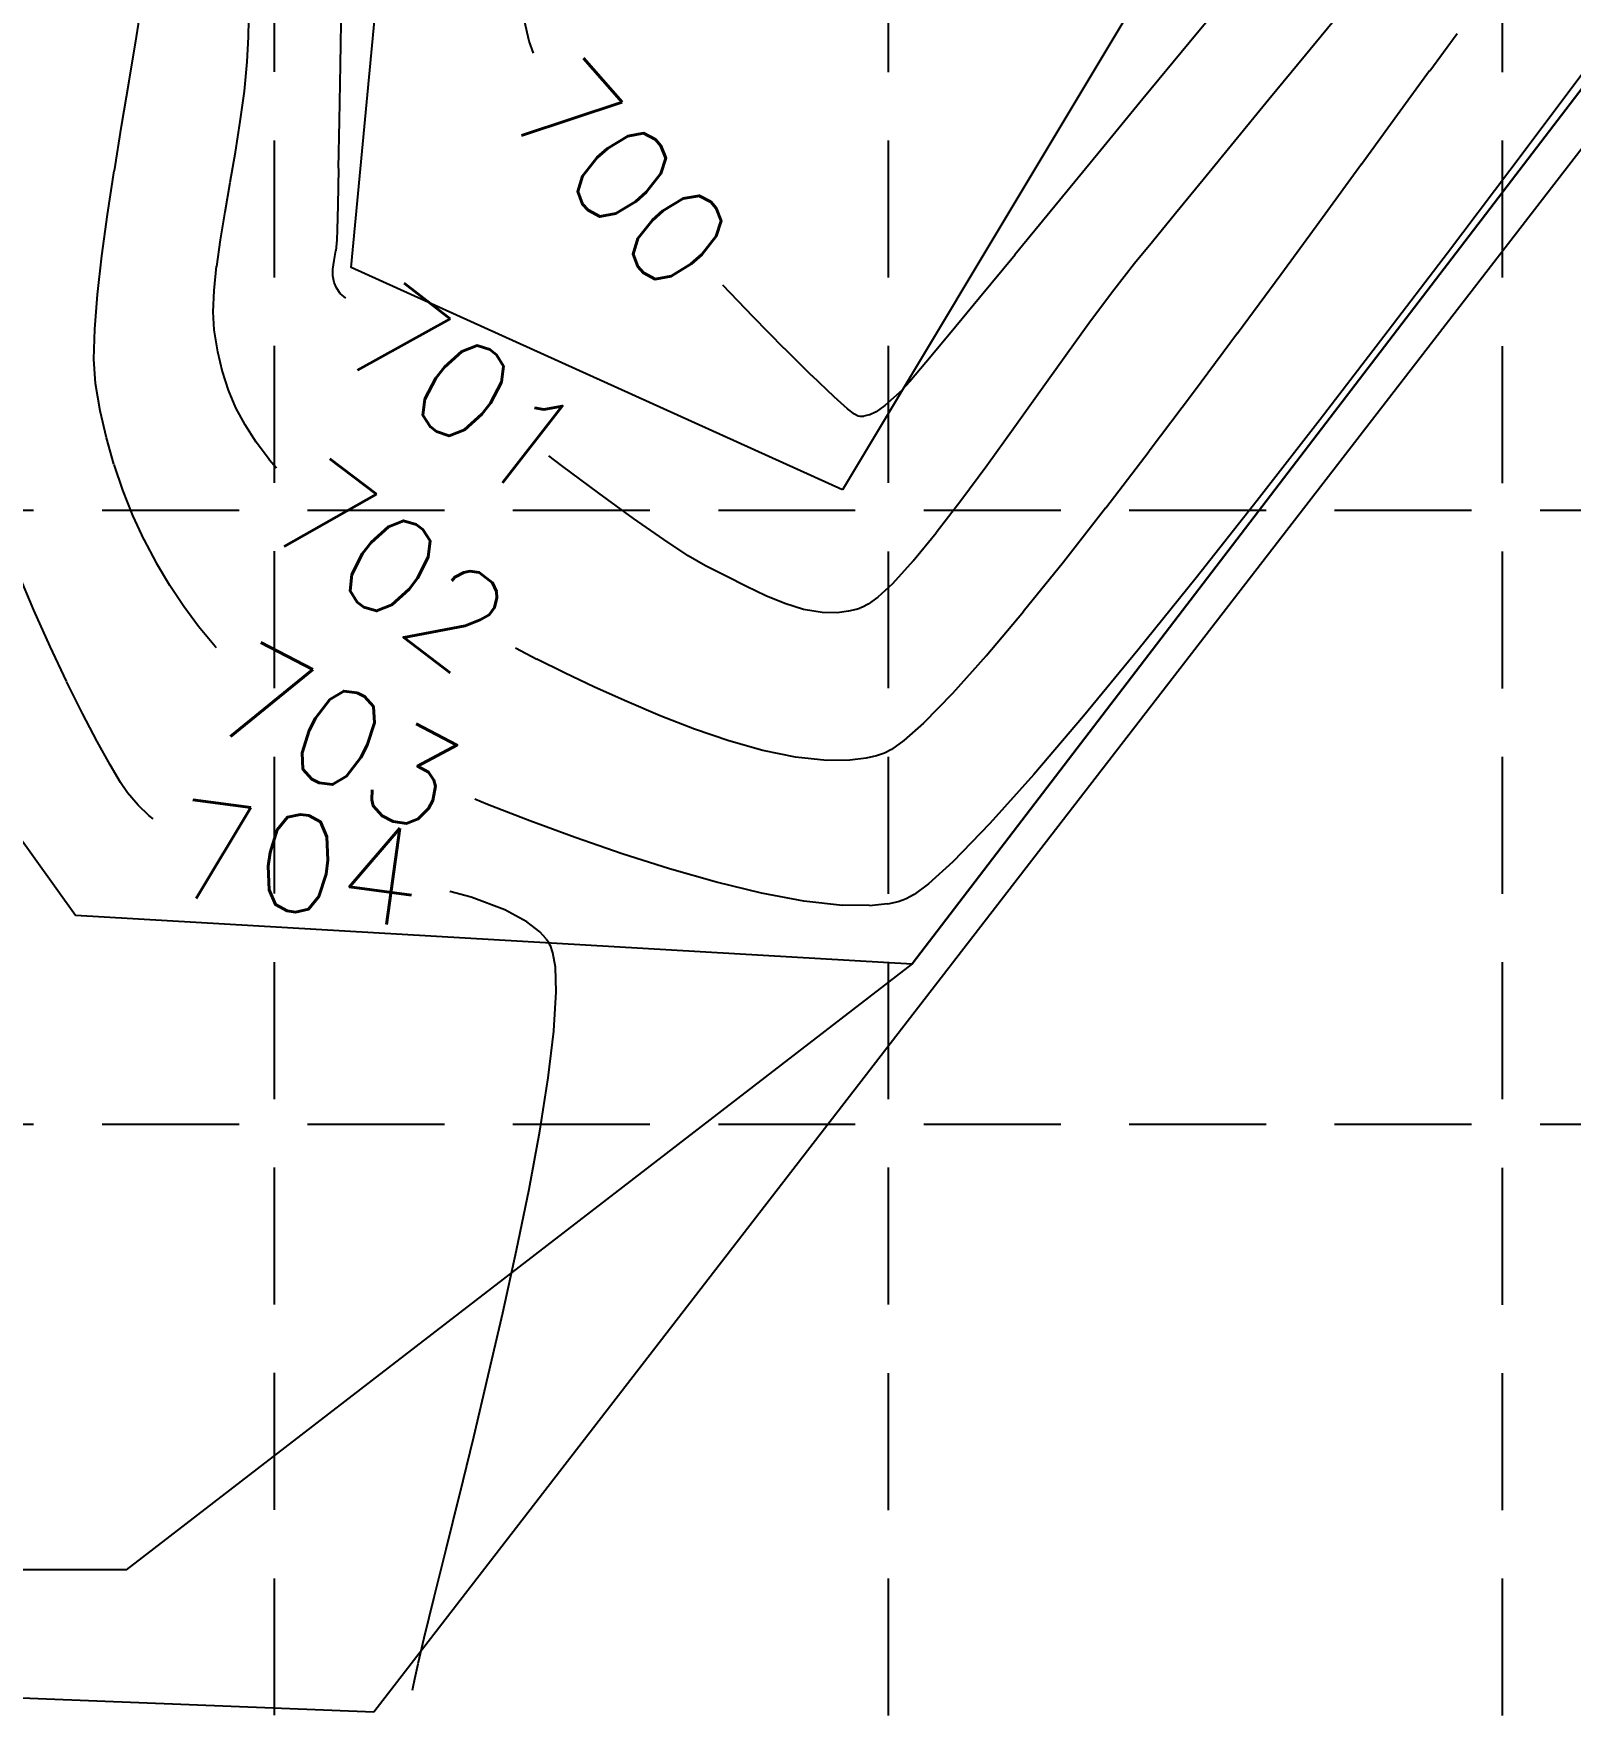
# Model space of a CAD drawing. Extents: x 5513 to 6525, y 3862 to 5479.
# Drawn here: x 5908.3 to 5971.4, y 4267.5 to 4337 of the extents above; entities that cross this region are included whole.
import ezdxf

# ---------------------------------------------------------------- set-up
doc = ezdxf.new("R2010")
doc.units = 0
doc.header["$LTSCALE"] = 50
doc.header["$MEASUREMENT"] = 0
doc.linetypes.add('HIDDEN', pattern=[0.375, 0.25, -0.125])
for name, color, linetype in [('CONT-MJR', 6, 'Continuous'), ('CONT-MNR', 14, 'Continuous'), ('GRID', 254, 'HIDDEN'), ('SRF-FLT', 7, 'Continuous'), ('v-topo-bndy', 140, 'Continuous'), ('V-TOPO-BNDY-2', 7, 'Continuous'), ('v-topo-break', 150, 'Continuous')]:
    doc.layers.add(name, color=color, linetype=linetype)
doc.styles.add('L80', font='simplex', dxfattribs={"height": 4})

msp = doc.modelspace()

# ---------------------------------------------------------------- linework, layer by layer
at = {"layer": 'CONT-MJR', "color": 42, "elevation": 700}
for points in [[(5957.626, 4338.955), (5955.725, 4336.652)], [(5928.612, 4336.711), (5928.42, 4337.555)], [(5955.725, 4336.652), (5953.824, 4334.344)], [(5953.824, 4334.344), (5951.969, 4332.086)], [(5937.81, 4325.399), (5936.566, 4326.692)], [(5947.112, 4326.177), (5945.878, 4324.681)], [(5941.696, 4321.619), (5941.148, 4322.105)], [(5943.948, 4322.403), (5943.578, 4322.072)], [(5942.097, 4321.325), (5941.978, 4321.398)], [(5942.869, 4321.499), (5942.583, 4321.36)], [(5943.222, 4321.758), (5942.869, 4321.499)]]:
    msp.add_lwpolyline(points, dxfattribs=at)
at = {"layer": 'CONT-MJR', "color": 42, "extrusion": (0.941608, 0.33671, 0), "elevation": 7042.644}
msp.add_lwpolyline([(2086.737, 700), (2087.262, 700)], dxfattribs=at)
at = {"layer": 'CONT-MJR', "color": 42, "extrusion": (0.772757, -0.634702, 0), "elevation": 1849.843}
msp.add_lwpolyline([(7125.376, 700), (7122.592, 700)], dxfattribs=at)
at = {"layer": 'CONT-MJR', "color": 42, "extrusion": (0.772704, -0.634767, 0), "elevation": 1849.243}
msp.add_lwpolyline([(7122.748, 700), (7120.175, 700)], dxfattribs=at)
at = {"layer": 'CONT-MJR', "color": 42, "extrusion": (0.772259, -0.635308, 0), "elevation": 1844.259}
msp.add_lwpolyline([(7121.467, 700), (7119.175, 700)], dxfattribs=at)
at = {"layer": 'CONT-MJR', "color": 42, "extrusion": (0.712397, 0.701777, 0), "elevation": 7265.542}
msp.add_lwpolyline([(-1087.446, 700), (-1085.616, 700)], dxfattribs=at)
at = {"layer": 'CONT-MJR', "color": 42, "extrusion": (0.768952, -0.639307, 0), "elevation": 1807.297}
msp.add_lwpolyline([(7126.712, 700), (7125.197, 700)], dxfattribs=at)
at = {"layer": 'CONT-MJR', "color": 42, "extrusion": (-0.702294, -0.711887, 0), "elevation": -7249.257}
msp.add_lwpolyline([(1192.773, 700), (1191.183, 700)], dxfattribs=at)
at = {"layer": 'CONT-MJR', "color": 42, "extrusion": (0.76351, -0.645796, 0), "elevation": 1746.891}
msp.add_lwpolyline([(7140.247, 700), (7139.228, 700)], dxfattribs=at)
at = {"layer": 'CONT-MJR', "color": 42, "extrusion": (-0.687649, -0.726043, 0), "elevation": -7223.461}
msp.add_lwpolyline([(1341.435, 700), (1340.165, 700)], dxfattribs=at)
at = {"layer": 'CONT-MJR', "color": 42, "extrusion": (0.741365, -0.671102, 0), "elevation": 1505.859}
msp.add_lwpolyline([(7193.927, 700), (7193.474, 700)], dxfattribs=at)
at = {"layer": 'CONT-MJR', "color": 42, "extrusion": (0.662192, -0.749334, 0), "elevation": 697.115}
msp.add_lwpolyline([(7315.768, 700), (7315.293, 700)], dxfattribs=at)
at = {"layer": 'CONT-MJR', "color": 42, "extrusion": (0.618349, 0.785904, 0), "elevation": 7070.418}
msp.add_lwpolyline([(-1997.69, 700), (-1997.332, 700)], dxfattribs=at)
at = {"layer": 'CONT-MJR', "color": 42, "extrusion": (-0.31774, -0.948178, 0), "elevation": -5985.428}
msp.add_lwpolyline([(4261.145, 700), (4261.105, 700)], dxfattribs=at)
at = {"layer": 'CONT-MJR', "color": 42, "extrusion": (-0.101936, -0.994791, 0), "elevation": -4904.518}
msp.add_lwpolyline([(5470.763, 700), (5470.686, 700)], dxfattribs=at)
at = {"layer": 'CONT-MJR', "color": 42, "extrusion": (0.02753, -0.999621, 0), "elevation": -4156.075}
msp.add_lwpolyline([(6059.077, 700), (6058.926, 700)], dxfattribs=at)
at = {"layer": 'CONT-MJR', "color": 42, "extrusion": (0.226505, -0.97401, 0), "elevation": -2863.027}
msp.add_lwpolyline([(6766.944, 700), (6766.717, 700)], dxfattribs=at)
at = {"layer": 'CONT-MNR', "color": 42, "extrusion": (0.987395, -0.158278, 0), "elevation": 5151.522}
msp.add_lwpolyline([(5218.041, 703), (5219.823, 703)], dxfattribs=at)
at = {"layer": 'CONT-MNR', "color": 42, "extrusion": (0.999784, -0.020801, 0), "elevation": 5825.597}
msp.add_lwpolyline([(4459.032, 702), (4460.454, 702)], dxfattribs=at)
at = {"layer": 'CONT-MNR', "color": 42, "extrusion": (0.999842, -0.017784, 0), "elevation": 5842.82}
msp.add_lwpolyline([(4440.35, 701), (4442.929, 701)], dxfattribs=at)
at = {"layer": 'CONT-MNR', "color": 42}
for points, elevation in [([(5962.051, 4338.02), (5960.499, 4336.138)], 701), ([(5912.182, 4335.074), (5912.485, 4336.895)], 703), ([(5917.038, 4335.873), (5917.088, 4336.891)], 702), ([(5916.918, 4334.658), (5917.038, 4335.873)], 702), ([(5959, 4334.318), (5957.588, 4332.601)], 701), ([(5916.553, 4332.16), (5916.751, 4333.413)], 702), ([(5957.588, 4332.601), (5956.297, 4331.027)], 701), ([(5956.297, 4331.027), (5955.161, 4329.64)], 701), ([(5911.067, 4327.899), (5911.302, 4329.603)], 703), ([(5955.161, 4329.64), (5954.212, 4328.48)], 701), ([(5920.733, 4328.553), (5920.745, 4328.975)], 701), ([(5920.609, 4327.703), (5920.68, 4328.114)], 701), ([(5920.551, 4327.074), (5920.555, 4327.347)], 701), ([(5966.335, 4328.012), (5963.724, 4324.583)], 703), ([(5920.607, 4326.807), (5920.551, 4327.074)], 701), ([(5959.49, 4327.124), (5957.714, 4324.717)], 702), ([(5910.772, 4324.891), (5910.885, 4326.316)], 703), ([(5920.855, 4326.354), (5920.703, 4326.58)], 701), ([(5910.742, 4323.66), (5910.772, 4324.891)], 703), ([(5915.831, 4323.964), (5915.68, 4324.867)], 702), ([(5951.672, 4325.214), (5950.652, 4323.803)], 701), ([(5916.571, 4321.663), (5916.266, 4322.383)], 702), ([(5961.106, 4321.178), (5958.522, 4317.856)], 703), ([(5917.4, 4320.251), (5916.945, 4320.959)], 702), ([(5917.945, 4319.516), (5917.4, 4320.251)], 702), ([(5947.413, 4319.277), (5946.35, 4317.838)], 701), ([(5932.902, 4317.117), (5931.481, 4318.15)], 701), ([(5934.147, 4316.243), (5932.902, 4317.117)], 701), ([(5935.858, 4315.169), (5935.152, 4315.577)], 701), ([(5936.711, 4314.741), (5935.858, 4315.169)], 701), ([(5944.388, 4315.366), (5943.535, 4314.432)], 701), ([(5950.557, 4315.323), (5948.91, 4313.283)], 702), ([(5938.334, 4313.939), (5937.535, 4314.322)], 701), ([(5943.535, 4314.432), (5942.935, 4313.877)], 701), ([(5956.012, 4314.678), (5953.618, 4311.701)], 703), ([(5915.035, 4312.678), (5914.428, 4313.496)], 703), ([(5942.306, 4313.463), (5942.199, 4313.422)], 701), ([(5942.54, 4313.588), (5942.306, 4313.463)], 701), ([(5942.935, 4313.877), (5942.54, 4313.588)], 701), ([(5941.732, 4313.302), (5941.269, 4313.242)], 701), ([(5947.381, 4311.465), (5946.003, 4309.921)], 702), ([(5953.618, 4311.701), (5951.38, 4308.987)], 703), ([(5931.3, 4310.189), (5930.063, 4310.776)], 702), ([(5932.62, 4309.591), (5931.3, 4310.189)], 702), ([(5933.996, 4309.007), (5932.62, 4309.591)], 702), ([(5910.878, 4307.951), (5910.273, 4309.108)], 704), ([(5935.402, 4308.461), (5933.996, 4309.007)], 702), ([(5944.807, 4308.7), (5944.001, 4307.989)], 702), ([(5951.38, 4308.987), (5949.339, 4306.594)], 703), ([(5944.001, 4307.989), (5943.495, 4307.628)], 702), ([(5940.835, 4307.176), (5939.556, 4307.313)], 702), ([(5911.831, 4306.274), (5911.406, 4306.992)], 704), ([(5941.791, 4307.185), (5940.835, 4307.176)], 702), ([(5949.339, 4306.594), (5947.536, 4304.582)], 703), ([(5912.124, 4305.839), (5911.831, 4306.274)], 704), ([(5926.904, 4305.367), (5926.385, 4305.579)], 703), ([(5928.647, 4304.689), (5926.904, 4305.367)], 703), ([(5913.17, 4304.772), (5912.991, 4304.913)], 704), ([(5934.379, 4302.718), (5932.431, 4303.339)], 703), ([(5946.013, 4303.011), (5945.022, 4302.112)], 703), ([(5944.103, 4301.484), (5943.966, 4301.43)], 703), ([(5929.048, 4300.135), (5928.521, 4300.546)], 704), ([(5929.426, 4299.684), (5929.318, 4299.839)], 704), ([(5929.49, 4299.565), (5929.426, 4299.684)], 704), ([(5929.731, 4297.67), (5929.695, 4298.686)], 704), ([(5929.401, 4294.132), (5929.635, 4296.06)], 704), ([(5928.609, 4289.571), (5929.052, 4291.948)], 704), ([(5928.094, 4287.064), (5928.609, 4289.571)], 704), ([(5927.53, 4284.49), (5928.094, 4287.064)], 704), ([(5925.205, 4274.772), (5925.753, 4276.989)], 704), ([(5923.913, 4269.451), (5924.054, 4270.074)], 704), ([(5923.82, 4268.992), (5923.845, 4269.126)], 704), ([(5923.845, 4269.126), (5923.913, 4269.451)], 704)]:
    msp.add_lwpolyline(points, dxfattribs=dict(at, elevation=elevation))
at = {"layer": 'CONT-MNR', "color": 42, "extrusion": (0.801593, -0.597871, 0), "elevation": 2195.014}
msp.add_lwpolyline([(7048.694, 703), (7044.773, 703)], dxfattribs=at)
at = {"layer": 'CONT-MNR', "color": 42, "extrusion": (0.805367, -0.592776, 0), "elevation": 2234.524}
msp.add_lwpolyline([(7029.825, 702), (7027.928, 702)], dxfattribs=at)
at = {"layer": 'CONT-MNR', "color": 42, "extrusion": (0.999852, -0.017226, 0), "elevation": 5845.297}
msp.add_lwpolyline([(4434.789, 701), (4437.089, 701)], dxfattribs=at)
at = {"layer": 'CONT-MNR', "color": 42, "extrusion": (0.77195, -0.635683, 0), "elevation": 1844.799}
msp.add_lwpolyline([(7136.27, 701), (7133.912, 701)], dxfattribs=at)
at = {"layer": 'CONT-MNR', "color": 42, "extrusion": (0.986406, -0.164324, 0), "elevation": 5119.458}
msp.add_lwpolyline([(5245.785, 703), (5247.657, 703)], dxfattribs=at)
at = {"layer": 'CONT-MNR', "color": 42, "extrusion": (0.807589, -0.589745, 0), "elevation": 2260.918}
msp.add_lwpolyline([(7019.482, 702), (7017.249, 702)], dxfattribs=at)
at = {"layer": 'CONT-MNR', "color": 42, "extrusion": (0.99108, -0.133267, 0), "elevation": 5286.473}
msp.add_lwpolyline([(5083.269, 702), (5084.524, 702)], dxfattribs=at)
at = {"layer": 'CONT-MNR', "color": 42, "extrusion": (0.799932, -0.600091, 0), "elevation": 2175.474}
msp.add_lwpolyline([(7050.832, 703), (7046.71, 703)], dxfattribs=at)
at = {"layer": 'CONT-MNR', "color": 42, "extrusion": (0.808264, -0.588821, 0), "elevation": 2268.949}
msp.add_lwpolyline([(7014.657, 702), (7012.146, 702)], dxfattribs=at)
at = {"layer": 'CONT-MNR', "color": 42, "extrusion": (0.98705, -0.160411, 0), "elevation": 5140.223}
msp.add_lwpolyline([(5223.58, 703), (5225.44, 703)], dxfattribs=at)
at = {"layer": 'CONT-MNR', "color": 42, "extrusion": (0.999855, -0.017013, 0), "elevation": 5846.241}
msp.add_lwpolyline([(4431.599, 701), (4433.544, 701)], dxfattribs=at)
at = {"layer": 'CONT-MNR', "color": 42, "extrusion": (0.985628, -0.168932, 0), "elevation": 5099.676}
msp.add_lwpolyline([(5268.135, 702), (5269.394, 702)], dxfattribs=at)
at = {"layer": 'CONT-MNR', "color": 42, "extrusion": (0.807912, -0.589303, 0), "elevation": 2264.761}
msp.add_lwpolyline([(7013.5, 702), (7010.771, 702)], dxfattribs=at)
at = {"layer": 'CONT-MNR', "color": 42, "extrusion": (0.988442, -0.151601, 0), "elevation": 5186.607}
msp.add_lwpolyline([(5175.718, 703), (5177.527, 703)], dxfattribs=at)
at = {"layer": 'CONT-MNR', "color": 42, "extrusion": (0.985138, -0.171768, 0), "elevation": 5084.497}
msp.add_lwpolyline([(5281.559, 702), (5282.786, 702)], dxfattribs=at)
at = {"layer": 'CONT-MNR', "color": 42, "extrusion": (0.999849, -0.017356, 0), "elevation": 5844.723}
msp.add_lwpolyline([(4432.087, 701), (4433.6, 701)], dxfattribs=at)
at = {"layer": 'CONT-MNR', "color": 42, "extrusion": (0.797964, -0.602705, 0), "elevation": 2152.403}
msp.add_lwpolyline([(7053.791, 703), (7049.539, 703)], dxfattribs=at)
at = {"layer": 'CONT-MNR', "color": 42, "extrusion": (0.986435, -0.16415, 0), "elevation": 5125.157}
msp.add_lwpolyline([(5240.94, 702), (5242.112, 702)], dxfattribs=at)
at = {"layer": 'CONT-MNR', "color": 42, "extrusion": (0.999819, -0.019046, 0), "elevation": 5837.223}
msp.add_lwpolyline([(4440.955, 701), (4441.961, 701)], dxfattribs=at)
at = {"layer": 'CONT-MNR', "color": 42, "extrusion": (0.806744, -0.590901, 0), "elevation": 2250.88}
msp.add_lwpolyline([(7015.24, 702), (7012.35, 702)], dxfattribs=at)
at = {"layer": 'CONT-MNR', "color": 42, "extrusion": (0.989581, -0.143979, 0), "elevation": 5231.079}
msp.add_lwpolyline([(5134.128, 702), (5135.222, 702)], dxfattribs=at)
at = {"layer": 'CONT-MNR', "color": 42, "extrusion": (0.992689, -0.120698, 0), "elevation": 5355.003}
msp.add_lwpolyline([(5011.084, 701), (5011.527, 701)], dxfattribs=at)
at = {"layer": 'CONT-MNR', "color": 42, "extrusion": (0.774348, -0.63276, 0), "elevation": 1871.742}
msp.add_lwpolyline([(7119.338, 701), (7118.188, 701)], dxfattribs=at)
at = {"layer": 'CONT-MNR', "color": 42, "extrusion": (0.993474, -0.114059, 0), "elevation": 5378.857}
msp.add_lwpolyline([(4972.269, 703), (4973.863, 703)], dxfattribs=at)
at = {"layer": 'CONT-MNR', "color": 42, "extrusion": (0.994277, -0.106831, 0), "elevation": 5419.617}
msp.add_lwpolyline([(4933.699, 702), (4934.694, 702)], dxfattribs=at)
at = {"layer": 'CONT-MNR', "color": 42, "extrusion": (0.988603, -0.150549, 0), "elevation": 5201.599}
msp.add_lwpolyline([(5169.359, 701), (5169.719, 701)], dxfattribs=at)
at = {"layer": 'CONT-MNR', "color": 42, "extrusion": (0.786636, -0.617417, 0), "elevation": 2011.296}
msp.add_lwpolyline([(7080.021, 701), (7078.627, 701)], dxfattribs=at)
at = {"layer": 'CONT-MNR', "color": 42, "extrusion": (0.921219, 0.389045, 0), "elevation": 7137.496}
msp.add_lwpolyline([(1682.309, 701), (1682.556, 701)], dxfattribs=at)
at = {"layer": 'CONT-MNR', "color": 42, "extrusion": (0.999029, -0.044049, 0), "elevation": 5719.356}
msp.add_lwpolyline([(4581.984, 702), (4582.86, 702)], dxfattribs=at)
at = {"layer": 'CONT-MNR', "color": 42, "extrusion": (-0.652629, -0.757678, 0), "elevation": -7142.103}
msp.add_lwpolyline([(1662.895, 701), (1662.6, 701)], dxfattribs=at)
at = {"layer": 'CONT-MNR', "color": 42, "extrusion": (0.802203, -0.597051, 0), "elevation": 2192.077}
msp.add_lwpolyline([(7024.747, 701), (7023.153, 701)], dxfattribs=at)
at = {"layer": 'CONT-MNR', "color": 42, "extrusion": (0.998113, 0.061399, 0), "elevation": 6170.063}
msp.add_lwpolyline([(3953.487, 702), (3954.229, 702)], dxfattribs=at)
at = {"layer": 'CONT-MNR', "color": 42, "extrusion": (0.802082, -0.597214, 0), "elevation": 2195.79}
msp.add_lwpolyline([(7026.809, 702), (7023.774, 702)], dxfattribs=at)
at = {"layer": 'CONT-MNR', "color": 42, "extrusion": (0.792768, -0.609524, 0), "elevation": 2091.912}
msp.add_lwpolyline([(7063.422, 703), (7059.127, 703)], dxfattribs=at)
at = {"layer": 'CONT-MNR', "color": 42, "extrusion": (0.973655, 0.228026, 0), "elevation": 6745.955}
msp.add_lwpolyline([(2860.242, 702), (2861.085, 702)], dxfattribs=at)
at = {"layer": 'CONT-MNR', "color": 42, "extrusion": (0.9977, 0.06778, 0), "elevation": 6190.205}
msp.add_lwpolyline([(3912.086, 703), (3913.089, 703)], dxfattribs=at)
at = {"layer": 'CONT-MNR', "color": 42, "extrusion": (0.8141, -0.580724, 0), "elevation": 2333.489}
msp.add_lwpolyline([(6975.698, 701), (6973.863, 701)], dxfattribs=at)
at = {"layer": 'CONT-MNR', "color": 42, "extrusion": (0.985973, 0.166906, 0), "elevation": 6549.374}
msp.add_lwpolyline([(3274.335, 703), (3275.478, 703)], dxfattribs=at)
at = {"layer": 'CONT-MNR', "color": 42, "extrusion": (0.952312, 0.305127, 0), "elevation": 6953.005}
msp.add_lwpolyline([(2311.045, 702), (2311.843, 702)], dxfattribs=at)
at = {"layer": 'CONT-MNR', "color": 42, "extrusion": (0.814265, -0.580493, 0), "elevation": 2335.472}
msp.add_lwpolyline([(6973.2, 701), (6971.326, 701)], dxfattribs=at)
at = {"layer": 'CONT-MNR', "color": 42, "extrusion": (0.7984, -0.602128, 0), "elevation": 2152.625}
msp.add_lwpolyline([(7037.123, 702), (7034.105, 702)], dxfattribs=at)
at = {"layer": 'CONT-MNR', "color": 42, "extrusion": (0.975022, 0.222108, 0), "elevation": 6723.203}
msp.add_lwpolyline([(2899.571, 703), (2900.709, 703)], dxfattribs=at)
at = {"layer": 'CONT-MNR', "color": 42, "extrusion": (0.882582, 0.470159, 0), "elevation": 7253.726}
msp.add_lwpolyline([(1031.694, 702), (1032.491, 702)], dxfattribs=at)
at = {"layer": 'CONT-MNR', "color": 42, "extrusion": (0.961538, 0.274674, 0), "elevation": 6870.598}
msp.add_lwpolyline([(2529.453, 703), (2530.584, 703)], dxfattribs=at)
at = {"layer": 'CONT-MNR', "color": 42, "extrusion": (0.811178, -0.584799, 0), "elevation": 2298.504}
msp.add_lwpolyline([(6983.602, 701), (6981.744, 701)], dxfattribs=at)
at = {"layer": 'CONT-MNR', "color": 42, "extrusion": (0.79351, -0.608557, 0), "elevation": 2095.74}
msp.add_lwpolyline([(7051.262, 702), (7048.317, 702)], dxfattribs=at)
at = {"layer": 'CONT-MNR', "color": 42, "extrusion": (0.945751, 0.324891, 0), "elevation": 6994.184}
msp.add_lwpolyline([(2163.278, 703), (2164.401, 703)], dxfattribs=at)
at = {"layer": 'CONT-MNR', "color": 42, "extrusion": (0.750892, 0.660425, 0), "elevation": 7296.454}
msp.add_lwpolyline([(-665.31, 702), (-664.865, 702)], dxfattribs=at)
at = {"layer": 'CONT-MNR', "color": 42, "extrusion": (0.602251, 0.798307, 0), "elevation": 7019.435}
msp.add_lwpolyline([(-2132.614, 701), (-2131.97, 701)], dxfattribs=at)
at = {"layer": 'CONT-MNR', "color": 42, "extrusion": (-0.596263, -0.802789, 0), "elevation": -7003.286}
msp.add_lwpolyline([(2186.978, 701), (2185.064, 701)], dxfattribs=at)
at = {"layer": 'CONT-MNR', "color": 42, "extrusion": (0.927798, 0.373083, 0), "elevation": 7096.15}
msp.add_lwpolyline([(1799.733, 703), (1800.846, 703)], dxfattribs=at)
at = {"layer": 'CONT-MNR', "color": 42, "extrusion": (0.792602, -0.60974, 0), "elevation": 2080.329}
msp.add_lwpolyline([(7048.052, 701), (7046.386, 701)], dxfattribs=at)
at = {"layer": 'CONT-MNR', "color": 42, "extrusion": (0.78487, -0.619661, 0), "elevation": 2001.057}
msp.add_lwpolyline([(7081.217, 703), (7077.167, 703)], dxfattribs=at)
at = {"layer": 'CONT-MNR', "color": 42, "extrusion": (0.907715, 0.419588, 0), "elevation": 7178.183}
msp.add_lwpolyline([(1436.975, 703), (1438.075, 703)], dxfattribs=at)
at = {"layer": 'CONT-MNR', "color": 42, "extrusion": (0.786971, -0.616989, 0), "elevation": 2020.41}
msp.add_lwpolyline([(7070.279, 702), (7067.467, 702)], dxfattribs=at)
at = {"layer": 'CONT-MNR', "color": 42, "extrusion": (0.88544, 0.464755, 0), "elevation": 7241.425}
msp.add_lwpolyline([(1072.685, 703), (1073.769, 703)], dxfattribs=at)
at = {"layer": 'CONT-MNR', "color": 42, "extrusion": (0.552022, 0.833829, 0), "elevation": 6874.791}
msp.add_lwpolyline([(-2566.61, 701), (-2565.404, 701)], dxfattribs=at)
at = {"layer": 'CONT-MNR', "color": 42, "extrusion": (0.77282, -0.634625, 0), "elevation": 1855.306}
msp.add_lwpolyline([(7108.949, 701), (7107.459, 701)], dxfattribs=at)
at = {"layer": 'CONT-MNR', "color": 42, "extrusion": (0.922669, 0.385593, 0), "elevation": 7114.575}
msp.add_lwpolyline([(1701.61, 704), (1703.268, 704)], dxfattribs=at)
at = {"layer": 'CONT-MNR', "color": 42, "extrusion": (0.860807, 0.508932, 0), "elevation": 7286.402}
msp.add_lwpolyline([(704.087, 703), (705.152, 703)], dxfattribs=at)
at = {"layer": 'CONT-MNR', "color": 42, "extrusion": (0.833537, 0.552464, 0), "elevation": 7312.944}
msp.add_lwpolyline([(327.95, 703), (328.993, 703)], dxfattribs=at)
at = {"layer": 'CONT-MNR', "color": 42, "extrusion": (-0.453125, -0.891447, 0), "elevation": -6536.434}
msp.add_lwpolyline([(3338.071, 701), (3337.148, 701)], dxfattribs=at)
at = {"layer": 'CONT-MNR', "color": 42, "extrusion": (-0.38186, -0.92422, 0), "elevation": -6254.642}
msp.add_lwpolyline([(3841.853, 701), (3841.007, 701)], dxfattribs=at)
at = {"layer": 'CONT-MNR', "color": 42, "extrusion": (-0.295116, -0.955462, 0), "elevation": -5874.22}
msp.add_lwpolyline([(4402.389, 701), (4401.582, 701)], dxfattribs=at)
at = {"layer": 'CONT-MNR', "color": 42, "extrusion": (0.912731, 0.40856, 0), "elevation": 7154.927}
msp.add_lwpolyline([(1521.403, 704), (1523.046, 704)], dxfattribs=at)
at = {"layer": 'CONT-MNR', "color": 42, "extrusion": (-0.165087, -0.986279, 0), "elevation": -5234.793}
msp.add_lwpolyline([(5147.081, 701), (5146.304, 701)], dxfattribs=at)
at = {"layer": 'CONT-MNR', "color": 42, "extrusion": (-0.011003, -0.999939, 0), "elevation": -4378.354}
msp.add_lwpolyline([(5893.45, 701), (5892.835, 701)], dxfattribs=at)
at = {"layer": 'CONT-MNR', "color": 42, "extrusion": (0.229013, -0.973423, 0), "elevation": -2837.936}
msp.add_lwpolyline([(6771.941, 701), (6771.622, 701)], dxfattribs=at)
at = {"layer": 'CONT-MNR', "color": 42, "extrusion": (-0.289596, 0.957149, 0), "elevation": 2407.748}
msp.add_lwpolyline([(-6936.72, 701), (-6936.557, 701)], dxfattribs=at)
at = {"layer": 'CONT-MNR', "color": 42, "extrusion": (0.7653, -0.643674, 0), "elevation": 1776.356}
msp.add_lwpolyline([(7130.112, 702), (7127.737, 702)], dxfattribs=at)
at = {"layer": 'CONT-MNR', "color": 42, "extrusion": (0.769672, 0.63844, 0), "elevation": 7306.02}
msp.add_lwpolyline([(-458.119, 703), (-457.049, 703)], dxfattribs=at)
at = {"layer": 'CONT-MNR', "color": 42, "extrusion": (0.903746, 0.42807, 0), "elevation": 7185.954}
msp.add_lwpolyline([(1365.797, 704), (1367.377, 704)], dxfattribs=at)
at = {"layer": 'CONT-MNR', "color": 42, "extrusion": (0.729683, 0.683785, 0), "elevation": 7264.982}
msp.add_lwpolyline([(-898.874, 703), (-898.795, 703)], dxfattribs=at)
at = {"layer": 'CONT-MNR', "color": 42, "extrusion": (0.465579, 0.885007, 0), "elevation": 6575.935}
msp.add_lwpolyline([(-3239.882, 702), (-3238.886, 702)], dxfattribs=at)
at = {"layer": 'CONT-MNR', "color": 42, "extrusion": (-0.437102, -0.899412, 0), "elevation": -6469.207}
msp.add_lwpolyline([(3449.318, 702), (3448.06, 702)], dxfattribs=at)
at = {"layer": 'CONT-MNR', "color": 42, "extrusion": (0.895168, 0.44573, 0), "elevation": 7211.383}
msp.add_lwpolyline([(1222.989, 704), (1224.457, 704)], dxfattribs=at)
at = {"layer": 'CONT-MNR', "color": 42, "extrusion": (0.714263, -0.699877, 0), "elevation": 1230.595}
msp.add_lwpolyline([(7239.89, 702), (7238.181, 702)], dxfattribs=at)
at = {"layer": 'CONT-MNR', "color": 42, "extrusion": (0.875856, 0.482572, 0), "elevation": 7255.976}
msp.add_lwpolyline([(919.629, 704), (920.724, 704)], dxfattribs=at)
at = {"layer": 'CONT-MNR', "color": 42, "extrusion": (-0.322327, -0.946628, 0), "elevation": -5991.652}
msp.add_lwpolyline([(4231.379, 702), (4229.887, 702)], dxfattribs=at)
at = {"layer": 'CONT-MNR', "color": 42, "extrusion": (-0.270437, -0.962738, 0), "elevation": -5752.988}
msp.add_lwpolyline([(4552.007, 702), (4550.56, 702)], dxfattribs=at)
at = {"layer": 'CONT-MNR', "color": 42, "extrusion": (0.200806, 0.979631, 0), "elevation": 5412.275}
msp.add_lwpolyline([(-4953.641, 702), (-4952.264, 702)], dxfattribs=at)
at = {"layer": 'CONT-MNR', "color": 42, "extrusion": (0.124545, -0.992214, 0), "elevation": -3533.63}
msp.add_lwpolyline([(6432.64, 702), (6431.966, 702)], dxfattribs=at)
at = {"layer": 'CONT-MNR', "color": 42, "extrusion": (0.222261, -0.974987, 0), "elevation": -2878.755}
msp.add_lwpolyline([(6751.592, 702), (6751.161, 702)], dxfattribs=at)
at = {"layer": 'CONT-MNR', "color": 42, "extrusion": (-0.286966, 0.957941, 0), "elevation": 2420.796}
msp.add_lwpolyline([(-6929.205, 702), (-6928.995, 702)], dxfattribs=at)
at = {"layer": 'CONT-MNR', "color": 42, "extrusion": (0.359546, -0.933128, 0), "elevation": -1882.569}
msp.add_lwpolyline([(7094.506, 702), (7094.369, 702)], dxfattribs=at)
at = {"layer": 'CONT-MNR', "color": 42, "extrusion": (0.471615, -0.881805, 0), "elevation": -995.447}
msp.add_lwpolyline([(7272.543, 702), (7272.218, 702)], dxfattribs=at)
at = {"layer": 'CONT-MNR', "color": 42, "extrusion": (0.760447, 0.6494, 0), "elevation": 7292.069}
msp.add_lwpolyline([(-565.636, 704), (-564.97, 704)], dxfattribs=at)
at = {"layer": 'CONT-MNR', "color": 42, "extrusion": (-0.695152, -0.718863, 0), "elevation": -7205.07}
msp.add_lwpolyline([(1258.058, 704), (1257.454, 704)], dxfattribs=at)
at = {"layer": 'CONT-MNR', "color": 42, "extrusion": (-0.346011, -0.93823, 0), "elevation": -6090.169}
msp.add_lwpolyline([(4074.945, 703), (4072.966, 703)], dxfattribs=at)
at = {"layer": 'CONT-MNR', "color": 42, "extrusion": (0.717831, -0.696217, 0), "elevation": 1272.401}
msp.add_lwpolyline([(7230.741, 703), (7228.553, 703)], dxfattribs=at)
at = {"layer": 'CONT-MNR', "color": 42, "extrusion": (-0.326672, -0.945138, 0), "elevation": -6005.205}
msp.add_lwpolyline([(4201.186, 703), (4199.148, 703)], dxfattribs=at)
at = {"layer": 'CONT-MNR', "color": 42, "extrusion": (-0.273865, -0.961768, 0), "elevation": -5763.437}
msp.add_lwpolyline([(4531.134, 703), (4529.132, 703)], dxfattribs=at)
at = {"layer": 'CONT-MNR', "color": 42, "extrusion": (0.26375, 0.964591, 0), "elevation": 5712.284}
msp.add_lwpolyline([(-4581.856, 704), (-4580.947, 704)], dxfattribs=at)
at = {"layer": 'CONT-MNR', "color": 42, "extrusion": (-0.235654, -0.971837, 0), "elevation": -5579.92}
msp.add_lwpolyline([(4757.209, 703), (4755.3, 703)], dxfattribs=at)
at = {"layer": 'CONT-MNR', "color": 42, "extrusion": (-0.183817, -0.98296, 0), "elevation": -5319.958}
msp.add_lwpolyline([(5048.016, 703), (5046.246, 703)], dxfattribs=at)
at = {"layer": 'CONT-MNR', "color": 42, "extrusion": (0.490502, -0.87144, 0), "elevation": -832.892}
msp.add_lwpolyline([(7290.186, 703), (7289.816, 703)], dxfattribs=at)
at = {"layer": 'CONT-MNR', "color": 42, "extrusion": (0.599252, -0.80056, 0), "elevation": 118.469}
msp.add_lwpolyline([(7337.399, 703), (7336.654, 703)], dxfattribs=at)
at = {"layer": 'CONT-MNR', "color": 42, "extrusion": (0.351949, 0.936019, 0), "elevation": 6112.069}
msp.add_lwpolyline([(-4034.619, 704), (-4033.138, 704)], dxfattribs=at)
at = {"layer": 'CONT-MNR', "color": 42, "extrusion": (-0.474891, -0.880045, 0), "elevation": -6600.074}
msp.add_lwpolyline([(3175.071, 704), (3174.045, 704)], dxfattribs=at)
at = {"layer": 'CONT-MNR', "color": 42, "extrusion": (-0.109879, -0.993945, 0), "elevation": -4928.02}
msp.add_lwpolyline([(5432.889, 703), (5431.301, 703)], dxfattribs=at)
at = {"layer": 'CONT-MNR', "color": 42, "extrusion": (-0.011851, -0.99993, 0), "elevation": -4371.333}
msp.add_lwpolyline([(5891.201, 703), (5890.086, 703)], dxfattribs=at)
at = {"layer": 'CONT-MNR', "color": 42, "extrusion": (0.098385, -0.995148, 0), "elevation": -3695.676}
msp.add_lwpolyline([(6337.676, 703), (6336.938, 703)], dxfattribs=at)
at = {"layer": 'CONT-MNR', "color": 42, "extrusion": (0.204111, -0.978948, 0), "elevation": -2997.626}
msp.add_lwpolyline([(6696.594, 703), (6696.148, 703)], dxfattribs=at)
at = {"layer": 'CONT-MNR', "color": 42, "extrusion": (0.28124, -0.959637, 0), "elevation": -2456.133}
msp.add_lwpolyline([(6913.786, 703), (6913.577, 703)], dxfattribs=at)
at = {"layer": 'CONT-MNR', "color": 42, "extrusion": (0.739507, 0.673149, 0), "elevation": 7279.204}
msp.add_lwpolyline([(-811.551, 704), (-811.15, 704)], dxfattribs=at)
at = {"layer": 'CONT-MNR', "color": 42, "extrusion": (0.942838, 0.333252, 0), "elevation": 7023.385}
msp.add_lwpolyline([(2077.468, 704), (2077.782, 704)], dxfattribs=at)
at = {"layer": 'CONT-MNR', "color": 42, "extrusion": (0.985483, 0.169773, 0), "elevation": 6573.415}
msp.add_lwpolyline([(3229.582, 704), (3230.174, 704)], dxfattribs=at)
at = {"layer": 'CONT-MNR', "color": 42, "extrusion": (0.998202, -0.059937, 0), "elevation": 5661.48}
msp.add_lwpolyline([(4643.742, 704), (4645.354, 704)], dxfattribs=at)
at = {"layer": 'CONT-MNR', "color": 42, "extrusion": (0.987459, -0.157878, 0), "elevation": 5177.09}
msp.add_lwpolyline([(5174.187, 704), (5176.399, 704)], dxfattribs=at)
at = {"layer": 'CONT-MNR', "color": 42, "extrusion": (0.974568, -0.224094, 0), "elevation": 4816.65}
msp.add_lwpolyline([(5501.201, 704), (5503.848, 704)], dxfattribs=at)
at = {"layer": 'CONT-MNR', "color": 42, "extrusion": (0.972863, -0.231384, 0), "elevation": 4775.329}
msp.add_lwpolyline([(5534.517, 704), (5537.108, 704)], dxfattribs=at)
at = {"layer": 'CONT-MNR', "color": 42, "extrusion": (0.971616, -0.236562, 0), "elevation": 4745.787}
msp.add_lwpolyline([(5557.399, 704), (5559.87, 704)], dxfattribs=at)
at = {"layer": 'CONT-MNR', "color": 42, "extrusion": (0.970595, -0.240718, 0), "elevation": 4721.961}
msp.add_lwpolyline([(5573.345, 704), (5575.376, 704)], dxfattribs=at)
at = {"layer": 'CONT-MNR', "color": 42, "extrusion": (0.971119, -0.238594, 0), "elevation": 4734.143}
msp.add_lwpolyline([(5561.29, 704), (5563.001, 704)], dxfattribs=at)
at = {"layer": 'CONT-MNR', "color": 42, "extrusion": (0.972697, -0.232077, 0), "elevation": 4771.325}
msp.add_lwpolyline([(5528.328, 704), (5529.423, 704)], dxfattribs=at)
at = {"layer": 'GRID', "color": 253, "linetype": 'HIDDEN', "ltscale": 0.45}
for p, q in [((5918.15, 3989.515), (5918.15, 5452.432)), ((5943.372, 3989.511), (5943.372, 5452.432)), ((5968.594, 3989.507), (5968.594, 5452.432)), ((5539.823, 4317.451), (6498.252, 4317.451)), ((5539.823, 4292.229), (6498.252, 4292.229))]:
    msp.add_line(p, q, dxfattribs=at)
at = {"layer": 'SRF-FLT', "color": 7}
for points in [[(5957.94, 4450.63, 705.456), (5922.513, 4412.647, 707.235), (5897.781, 4374.02, 707.212), (5898.366, 4317.022, 705.555), (5909.985, 4300.813, 704.735), (5944.35, 4298.817, 703.436), (5985.055, 4352.052, 703.135), (6015.699, 4395.529, 703.426), (6018.559, 4429.225, 703.734), (6001.306, 4429.378, 698.095), (5991.521, 4433.165, 698.153), (5957.94, 4450.63, 705.456)], [(5941.482, 4318.29, 700.188), (5921.307, 4327.417, 700.845), (5924.571, 4362.036, 700.267), (5943.564, 4402.43, 699.793), (5978.258, 4429.409, 698.714), (5991.521, 4433.165, 698.153)], [(6015.699, 4395.529, 703.426), (6004.067, 4403.9, 698.517), (6002.191, 4402.701, 698.607), (5986.614, 4391.641, 698.16), (5973.714, 4357.935, 699.303), (5960.194, 4349.501, 698.76), (5941.482, 4318.29, 700.188)]]:
    msp.add_polyline3d(points, dxfattribs=at)
at = {"layer": 'v-topo-bndy', "color": 7}
msp.add_polyline3d([(6015.699, 4395.529, 703.426), (5985.055, 4352.052, 703.135), (5944.35, 4298.817, 703.436), (5912.06, 4273.922, 704.678), (5884.302, 4273.922, 705.854), (5870.684, 4315.045, 707.416), (5897.781, 4374.02, 707.212), (5889.344, 4401.54, 708.194), (5883.309, 4417.725, 708.676), (5829.125, 4416.894, 708.59), (5811.693, 4423.526, 708.352), (5796.342, 4459.323, 708.22), (5726.865, 4467.431, 707.392), (5626.223, 4465.512, 705.963), (5596.445, 4470.284, 711.435), (5591.563, 4472.998, 711.285), (5564.715, 4472.466, 711.04)], dxfattribs=at)
at = {"layer": 'V-TOPO-BNDY-2', "color": 7}
msp.add_lwpolyline([(6474.745, 4488.723), (6453.14, 4474.748), (6399.762, 4469.666), (6070.6, 4469.666), (6023.576, 4427.738), (6021.035, 4395.975), (5922.232, 4268.089), (5881.696, 4269.691), (5864.714, 4317.203), (5891.403, 4373.106), (5877.423, 4411.221), (5810.065, 4411.221), (5787.707, 4457.393), (5654.263, 4462.475), (5576.738, 4466.287), (5564.715, 4465.972)], dxfattribs=at)
at = {"layer": 'v-topo-break', "color": 7}
for points in [[(5957.94, 4450.63, 705.456), (5922.513, 4412.647, 707.235), (5897.781, 4374.02, 707.212), (5898.366, 4317.022, 705.555), (5909.985, 4300.813, 704.735), (5944.35, 4298.817, 703.436), (5985.055, 4352.052, 703.135), (6015.699, 4395.529, 703.426), (6018.559, 4429.225, 703.734), (6001.306, 4429.378, 698.095), (5991.521, 4433.165, 698.153), (5957.94, 4450.63, 705.456)], [(5941.482, 4318.29, 700.188), (5921.307, 4327.417, 700.845), (5924.571, 4362.036, 700.267), (5943.564, 4402.43, 699.793), (5978.258, 4429.409, 698.714), (5991.521, 4433.165, 698.153)], [(6015.699, 4395.529, 703.426), (6004.067, 4403.9, 698.517), (6002.191, 4402.701, 698.607), (5986.614, 4391.641, 698.16), (5973.714, 4357.935, 699.303), (5960.194, 4349.501, 698.76), (5941.482, 4318.29, 700.188)]]:
    msp.add_polyline3d(points, dxfattribs=at)

# ---------------------------------------------------------------- texts
at = {"layer": 'CONT-MJR', "color": 42, "insert": (5930.504, 4336.4, 700), "char_height": 4, "width": 15.04762, "attachment_point": 1, "rotation": 311.53942, "style": 'L80'}
msp.add_mtext('\\Fsimplex.shx;\\W1.0000000000;\\T1.0000000000;\\o\\l700', dxfattribs=at)
at = {"layer": 'CONT-MNR', "color": 42, "char_height": 4, "attachment_point": 1, "style": 'L80'}
for s, insert, width, rotation in [('\\Fsimplex.shx;\\W1.0000000000;\\T1.0000000000;\\o\\l701', (5923.075, 4327.099, 701), 14.28571, 322.11742), ('\\Fsimplex.shx;\\W1.0000000000;\\T1.0000000000;\\o\\l702', (5920.023, 4319.875, 702), 15.04762, 322.69743), ('\\Fsimplex.shx;\\W1.0000000000;\\T1.0000000000;\\o\\l703', (5917.141, 4312.256, 703), 15.04762, 332.39479), ('\\Fsimplex.shx;\\W1.0000000000;\\T1.0000000000;\\o\\l704', (5914.298, 4305.632, 704), 15.04762, 352.18539)]:
    msp.add_mtext(s, dxfattribs=dict(at, insert=insert, width=width, rotation=rotation))

doc.saveas('drawing.dxf')
